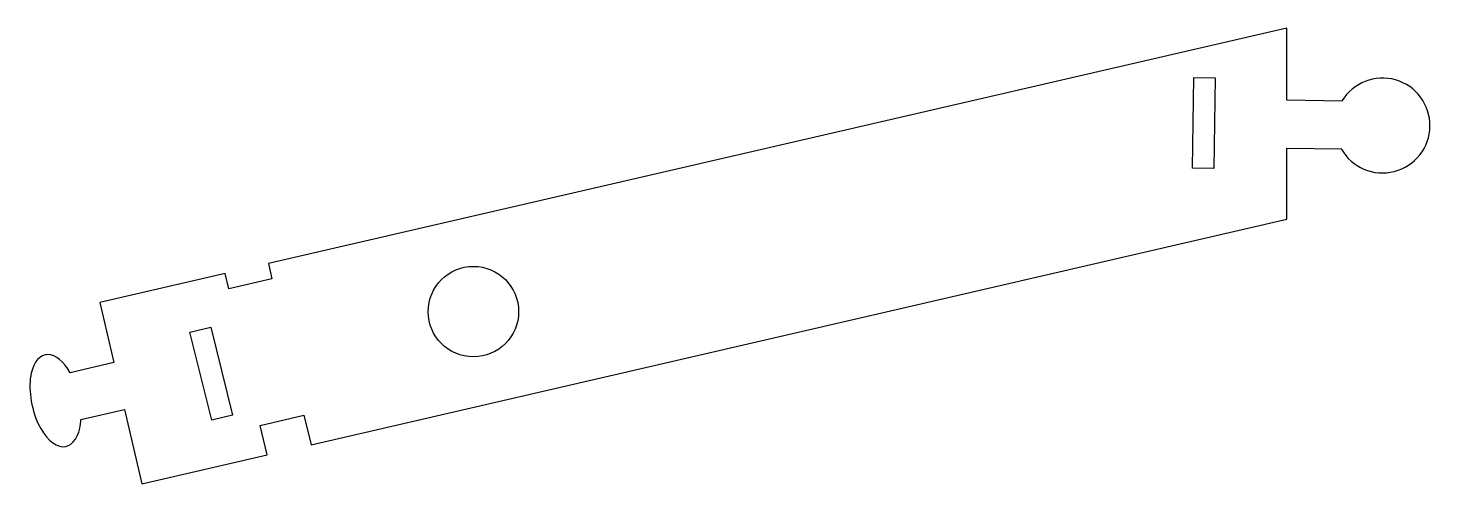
# Model space of a CAD drawing. Header units: millimetres. Extents: x -61 to 61, y -20 to 20.
import ezdxf

# ---------------------------------------------------------------- set-up
doc = ezdxf.new("R2010")
doc.units = ezdxf.units.MM
doc.layers.get('0').update_dxf_attribs({"linetype": 'CONTINUOUS'})

msp = doc.modelspace()

# ---------------------------------------------------------------- linework, layer by layer
for p, q in [((48.49, 19.76), (-39.78, -0.64)), ((48.49, 13.5), (48.49, 19.76)), ((40.32, 7.61), (40.43, 15.46)), ((40.43, 15.46), (42.28, 15.44)), ((42.28, 15.44), (42.17, 7.59)), ((53.28, 13.43), (48.49, 13.5)), ((48.49, 3.18), (48.49, 9.35)), ((48.49, 9.35), (53.22, 9.28)), ((42.17, 7.59), (40.32, 7.61)), ((-36.07, -16.36), (48.49, 3.18)), ((-39.78, -0.64), (-39.47, -1.97)), ((-43.53, -1.51), (-54.39, -4.02)), ((-43.22, -2.84), (-43.53, -1.51)), ((-39.47, -1.97), (-43.22, -2.84)), ((-54.39, -4.02), (-53.18, -9.24)), ((-46.58, -6.6), (-44.78, -6.16)), ((-44.69, -14.22), (-46.58, -6.6)), ((-44.78, -6.16), (-42.89, -13.78)), ((-53.18, -9.24), (-56.95, -10.11)), ((-56.02, -14.16), (-52.25, -13.29)), ((-52.25, -13.29), (-50.76, -19.75)), ((-42.89, -13.78), (-44.69, -14.22)), ((-40.49, -14.68), (-36.7, -13.8)), ((-36.7, -13.8), (-36.07, -16.36)), ((-39.89, -17.24), (-40.49, -14.68)), ((-50.76, -19.75), (-39.89, -17.24))]:
    msp.add_line(p, q)
msp.add_circle((-22.01, -4.82), 3.92)
msp.add_arc((56.79, 11.31), 4.11, -150.4485, 148.8434)
msp.add_open_spline([(-56.95, -10.11), (-57.5, -9.16), (-58.22, -8.55), (-58.88, -8.54), (-59.56, -8.53), (-60.11, -9.16), (-60.33, -10.15), (-60.61, -11.39), (-60.36, -13.18), (-59.73, -14.53), (-59.17, -15.71), (-58.35, -16.51), (-57.6, -16.53), (-56.91, -16.56), (-56.34, -15.92), (-56.12, -14.91), (-56.07, -14.68), (-56.04, -14.42), (-56.02, -14.16)], degree=3, knots=[-1.031681, -1.031681, -1.031681, -1.031681, -0.123482, -0.123482, -0.123482, 0.807408, 0.807408, 0.807408, 1.97809, 1.97809, 1.97809, 3.009669, 3.009669, 3.009669, 3.952405, 3.952405, 3.952405, 4.173274, 4.173274, 4.173274, 4.173274])

doc.saveas('drawing.dxf')
